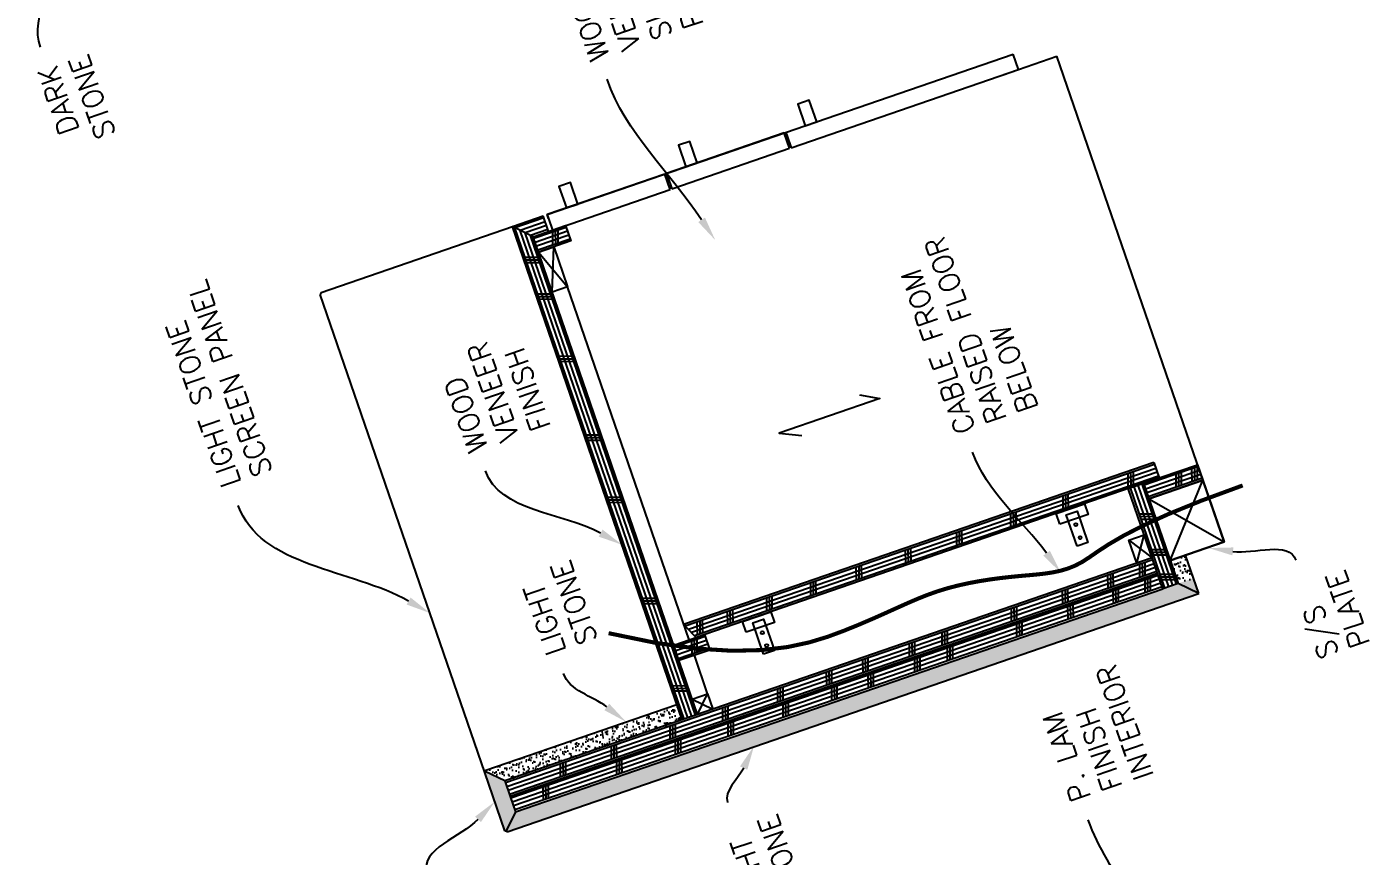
# Model space of a CAD drawing. Extents: x 760773 to 1075934, y 719259 to 1013331.
# Drawn here: x 823005 to 824653, y 827805 to 828822 of the extents above; entities that cross this region are included whole.
import ezdxf
from ezdxf import colors
from ezdxf.entities.mleader import LeaderData, LeaderLine
from ezdxf.math import Vec2, Vec3

# ---------------------------------------------------------------- set-up
doc = ezdxf.new("R2010")
doc.units = 0
doc.header["$MEASUREMENT"] = 0
doc.layers.add('72471 FF-FUR', color=9, linetype='Continuous', lineweight=30)
for name, color, linetype in [('A-TEXT', 7, 'Continuous'), ('EXIST1', 14, 'Continuous'), ('MED', 7, 'Continuous'), ('THICK', 1, 'Continuous'), ('THIN', 2, 'Continuous')]:
    doc.layers.add(name, color=color, linetype=linetype)
doc.styles.add('STANDARD1', font='romans')
pattern_1 = [(236.5, (818745.2, 816328.588), (3.4343692, -9.006695), [0, -7.6, 0, -8.5, 0, -8.125]), (206.5, (818745.2, 816328.588), (-3.772779, -16.222872), [0, -4.1, 0, -6.85, 0, -2.625]), (166.5, (818751.015, 816330.59), (-14.713183, -5.096081), [0, -2.5, 0, -9, 0, -11.75]), (156.5, (818751.015, 816330.59), (-12.783027, -9.042788), [0, -1.25, 0, -5.9, 0, -6.75])]

# ---------------------------------------------------------------- blocks, each defined once
blk = doc.blocks.new('A$C26B90C3D')
at = {"layer": 'THIN'}
for points in [[(15.7, 36.8), (29.7, 36.8), (29.7, 0), (15.7, 0)], [(-16.7, 25.4), (24.1, 25.4), (24.1, 11.4), (-16.7, 11.4)]]:
    blk.add_lwpolyline(points, close=True, dxfattribs=at)
for centre in [(-7.9, 18.4), (8.8, 18.4)]:
    blk.add_circle(centre, 1.91, dxfattribs=at)

msp = doc.modelspace()

# ---------------------------------------------------------------- hatches: boundary and pattern name
at = {"layer": 'THIN'}
h = msp.add_hatch(dxfattribs=at)
h.set_pattern_fill('AR-SAND', color=256, scale=5)
h.set_pattern_definition(pattern_1)
h.paths.add_polyline_path([(824418.31284, 828138.992), (824437.22322, 828145.50336), (824427.45617, 828173.86892), (824408.5458, 828167.35756)])
h = msp.add_hatch(dxfattribs=at)
h.set_pattern_fill('AR-SAND', color=256, scale=5)
h.set_pattern_definition(pattern_1)
h.paths.add_polyline_path([(823592.11673, 827835.47269), (823593.38781, 827834.85274), (823605.16687, 827859.00339), (823598.65551, 827877.91376), (823592.14414, 827896.82413), (823567.9935, 827908.60319), (823567.37355, 827907.3321)])
h.paths.add_polyline_path([(823593.38781, 827834.85274), (823594.6589, 827834.23279), (824443.73458, 828126.59299), (824437.22322, 828145.50336), (823605.16687, 827859.00339)])
h = msp.add_hatch(dxfattribs=at)
h.set_pattern_fill('AR-SAND', color=256, scale=5)
h.set_pattern_definition(pattern_1)
h.paths.add_polyline_path([(823568.61345, 827909.87428), (823567.9935, 827908.60319), (823592.14414, 827896.82413), (823809.61342, 827971.70481), (823803.10205, 827990.61518)])

# ---------------------------------------------------------------- linework, layer by layer
at = {"layer": '72471 FF-FUR', "lineweight": 0}
for p, q in [((823592.14414, 827896.82413), (823611.05452, 827903.33549)), ((823605.16687, 827859.00339), (823592.14414, 827896.82413))]:
    msp.add_line(p, q, dxfattribs=at)
at = {"layer": 'EXIST1', "const_width": 5}
msp.add_lwpolyline([(823719.34177, 828078.0655), (823777.7377, 828066.06189), (823827.98876, 828059.11484), (823870.98737, 828056.46634), (823907.62596, 828057.3584), (823938.79695, 828061.03303), (823965.39277, 828066.73221), (823988.30583, 828073.69795), (824008.42856, 828081.17226), (824026.54999, 828088.51653), (824043.04554, 828095.56969), (824058.18725, 828102.29007), (824072.24715, 828108.63601), (824085.49727, 828114.56583), (824098.20965, 828120.03786), (824110.65632, 828125.01044), (824123.10931, 828129.44188), (824135.77725, 828133.30556), (824148.61512, 828136.63506), (824161.5145, 828139.47899), (824174.36697, 828141.88596), (824187.06411, 828143.90458), (824199.4975, 828145.58348), (824211.55871, 828146.97126), (824223.13932, 828148.11654), (824234.16027, 828149.08948), (824244.65993, 828150.04645), (824254.70602, 828151.16537), (824264.36625, 828152.62415), (824273.70837, 828154.6007), (824282.80009, 828157.27294), (824291.70913, 828160.81879), (824300.50323, 828165.41617), (824309.48976, 828171.2388), (824319.93476, 828178.44373), (824333.34392, 828187.18381), (824351.22294, 828197.61192), (824375.0775, 828209.8809), (824406.41329, 828224.14361), (824446.73602, 828240.55292), (824497.55138, 828259.26169)], dxfattribs=at)
at = {"layer": 'MED'}
for p, q in [((823643.79813, 828591.48726), (824215.83687, 828788.45599)), ((824222.34823, 828769.54562), (824215.83687, 828788.45599)), ((824203.43786, 828763.03426), (824222.34823, 828769.54562)), ((823941.52922, 828672.85188), (823935.01785, 828691.76225)), ((823794.97384, 828622.38882), (823788.46248, 828641.29919)), ((823366.76119, 828496.09579), (823601.2498, 828576.83669)), ((823818.13303, 828069.8242), (823669.02281, 828502.87171)), ((823366.76119, 828496.09579), (823365.52129, 828493.55362)), ((823567.37355, 827907.3321), (823365.52129, 828493.55362)), ((824388.38799, 828287.33115), (823812.68596, 828089.10104)), ((824388.38799, 828287.33115), (824394.89936, 828268.42078)), ((824394.89936, 828268.42078), (823826.64739, 828072.75593)), ((823813.49988, 828086.73725), (823812.68596, 828089.10104)), ((823813.49988, 828086.73725), (823826.64739, 828072.75593)), ((823840.9228, 828003.6379), (823824.64439, 828050.91383))]:
    msp.add_line(p, q, dxfattribs=at)
at = {"layer": 'MED', "flags": 128}
for points in [[(823943.42025, 828673.50302), (824222.34823, 828769.54562)], [(823974.72963, 828705.43612), (823965.65154, 828731.80082), (823951.52759, 828726.93755), (823960.60569, 828700.57285), (823974.72963, 828705.43612)], [(823935.01785, 828691.76225), (823790.35351, 828641.95033), (823791.98135, 828637.22273)], [(823828.17426, 828654.97305), (823819.09616, 828681.33775), (823804.97221, 828676.47449), (823814.05031, 828650.10979), (823828.17426, 828654.97305)], [(823938.53673, 828687.6858), (823936.90889, 828692.41339), (823938.53673, 828687.6858), (823943.42025, 828673.50302)], [(823796.86488, 828623.03995), (823941.52922, 828672.85188)], [(823788.46248, 828641.29919), (823643.79813, 828591.48726), (823645.42597, 828586.75967)], [(823681.61888, 828604.50999), (823672.54078, 828630.87469), (823658.41683, 828626.01142), (823667.49493, 828599.64672), (823681.61888, 828604.50999)], [(823791.98135, 828637.22273), (823790.35351, 828641.95033), (823791.98135, 828637.22273), (823796.86488, 828623.03995)], [(823650.3095, 828572.57689), (823794.97384, 828622.38882)], [(823645.42597, 828586.75967), (823643.79813, 828591.48726), (823645.42597, 828586.75967), (823650.3095, 828572.57689)], [(823626.67153, 828564.43769), (823666.38331, 828578.11155), (823672.89467, 828559.20118), (823633.18289, 828545.52731)], [(824375.98898, 828261.90941), (824442.17529, 828284.69919), (824448.68665, 828265.78881), (824382.50035, 828242.99904)], [(823598.65551, 827877.91376), (824392.89111, 828151.39101), (824386.37975, 828170.30138), (823592.14414, 827896.82413), (823598.65551, 827877.91376)], [(823605.16687, 827859.00339), (824399.40247, 828132.48064), (824392.89111, 828151.39101), (823598.65551, 827877.91376), (823605.16687, 827859.00339)]]:
    msp.add_lwpolyline(points, dxfattribs=at)
msp.add_lwpolyline([(824399.40247, 828132.48064), (824357.07861, 828255.39805), (824375.98898, 828261.90941), (824418.31284, 828138.992)], close=True, dxfattribs=at)
at = {"layer": 'THICK'}
for p, q in [((824222.34823, 828769.54562), (824269.62416, 828785.82403)), ((824474.7321, 828190.14733), (824269.62416, 828785.82403)), ((823601.2498, 828576.83669), (823639.07054, 828589.85942)), ((823645.5819, 828570.94905), (823639.07054, 828589.85942)), ((823809.61342, 827971.70481), (823601.2498, 828576.83669)), ((823626.67153, 828564.43769), (823645.5819, 828570.94905)), ((823828.52379, 827978.21617), (823626.67153, 828564.43769)), ((824408.5458, 828167.35756), (824474.7321, 828190.14733)), ((824408.5458, 828167.35756), (824474.7321, 828190.14733)), ((824443.73458, 828126.59299), (824427.45617, 828173.86892)), ((823594.6589, 827834.23279), (824443.73458, 828126.59299)), ((823568.61345, 827909.87428), (823803.10205, 827990.61518)), ((823568.61345, 827909.87428), (823567.37355, 827907.3321)), ((823592.11673, 827835.47269), (823567.37355, 827907.3321)), ((823594.6589, 827834.23279), (823592.11673, 827835.47269))]:
    msp.add_line(p, q, dxfattribs=at)
at = {"layer": 'THICK', "flags": 128}
for points in [[(823650.11244, 828496.36035), (823633.18289, 828545.52731), (823652.09327, 828552.03868), (823669.02281, 828502.87171)], [(824408.5458, 828167.35756), (824382.50035, 828242.99904), (824448.68665, 828265.78881), (824474.7321, 828190.14733)], [(824367.46938, 828163.79002), (824357.70233, 828192.15557), (824376.6127, 828198.66694), (824386.37975, 828170.30138)], [(823805.73402, 828044.40247), (823799.22265, 828063.31284), (823837.0434, 828076.33557), (823843.55476, 828057.4252)], [(823828.52379, 827978.21617), (823822.01242, 827997.12654), (823840.9228, 828003.6379), (823847.43416, 827984.72753)]]:
    msp.add_lwpolyline(points, close=True, dxfattribs=at)
at = {"layer": 'THIN'}
for p, q in [((823639.88446, 828587.49562), (823604.42751, 828575.28682)), ((823641.5123, 828582.76803), (823610.78295, 828572.18707)), ((823626.67153, 828564.43769), (823601.2498, 828576.83669)), ((823811.97721, 827972.51873), (823604.42751, 828575.28682)), ((823816.70481, 827974.14657), (823610.78295, 828572.18707)), ((823643.14014, 828578.04044), (823617.13838, 828569.08731)), ((823821.4324, 827975.77441), (823617.13838, 828569.08731)), ((823644.76798, 828573.31285), (823623.49381, 828565.98756)), ((823826.15999, 827977.40225), (823623.49381, 828565.98756)), ((823667.19723, 828575.74775), (823627.48545, 828562.07389)), ((823668.82507, 828571.02016), (823629.11329, 828557.3463)), ((823670.45291, 828566.29257), (823630.74113, 828552.6187)), ((823651.05436, 828554.325), (823650.88445, 828570.13081)), ((823654.39064, 828555.47378), (823654.22073, 828571.27959)), ((823657.52258, 828556.55219), (823657.35267, 828572.358)), ((823672.08075, 828561.56497), (823632.36897, 828547.89111)), ((823650.11244, 828496.36035), (823652.09327, 828552.03868)), ((823616.85334, 828539.1996), (823632.65915, 828539.36951)), ((823618.00212, 828535.86331), (823633.80792, 828536.03322)), ((823619.08053, 828532.73138), (823634.88633, 828532.90129)), ((823633.18289, 828545.52731), (823669.02281, 828502.87171)), ((823632.31177, 828494.30505), (823648.11758, 828494.47495)), ((823633.46055, 828490.96876), (823649.26635, 828491.13867)), ((823634.53896, 828487.83683), (823650.34477, 828488.00674)), ((823658.61653, 828417.91048), (823674.42234, 828418.08039)), ((823659.76531, 828414.5742), (823675.57111, 828414.74411)), ((823660.84372, 828411.44226), (823676.64952, 828411.61217)), ((823691.87842, 828321.31095), (823707.68423, 828321.48085)), ((823693.02719, 828317.97466), (823708.833, 828318.14457)), ((823694.10561, 828314.84273), (823709.91141, 828315.01264)), ((824389.20191, 828284.96735), (823813.49988, 828086.73725)), ((824390.82975, 828280.23976), (823817.25631, 828082.74258)), ((824392.4576, 828275.51217), (823821.01274, 828078.74792)), ((824394.08544, 828270.78457), (823824.76917, 828074.75326)), ((824357.18033, 828258.07713), (824357.01042, 828273.88293)), ((824360.51661, 828259.2259), (824360.3467, 828275.03171)), ((824363.64855, 828260.30431), (824363.47864, 828276.11012)), ((824442.98921, 828282.33539), (824376.80291, 828259.54562)), ((824444.61705, 828277.6078), (824378.43075, 828254.81803)), ((824446.24489, 828272.8802), (824380.05859, 828250.09043)), ((824447.87273, 828268.15261), (824381.68643, 828245.36284)), ((824415.95277, 828257.16169), (824415.78286, 828272.96749)), ((824419.28218, 828258.3081), (824419.11228, 828274.1139)), ((824422.61847, 828259.45687), (824422.44856, 828275.26268)), ((824435.47914, 828263.88516), (824435.30924, 828279.69096)), ((824438.80856, 828265.03157), (824438.63865, 828280.83737)), ((824442.14484, 828266.18034), (824441.97493, 828281.98615)), ((824359.44241, 828256.21197), (824401.76627, 828133.29456)), ((824364.17, 828257.83981), (824406.49386, 828134.9224)), ((824368.8976, 828259.46765), (824411.22146, 828136.55024)), ((824373.62519, 828261.09549), (824415.94905, 828138.17808)), ((824408.5458, 828167.35756), (824448.68665, 828265.78881)), ((823718.18356, 828244.91526), (823733.98937, 828245.08517)), ((823719.33234, 828241.57898), (823735.13814, 828241.74888)), ((823720.41075, 828238.44704), (823736.21656, 828238.61695)), ((824277.25672, 828230.55722), (824277.08681, 828246.36303)), ((824280.593, 828231.706), (824280.42309, 828247.5118)), ((824283.72494, 828232.78441), (824283.55503, 828248.59021)), ((824382.50035, 828242.99904), (824474.7321, 828190.14733)), ((824213.16373, 828208.48823), (824212.99382, 828224.29404)), ((824216.50001, 828209.63701), (824216.3301, 828225.44281)), ((824219.63195, 828210.71542), (824219.46204, 828226.52123)), ((824386.33522, 828224.18287), (824370.52942, 828224.01296)), ((824387.41364, 828221.05094), (824371.60783, 828220.88103)), ((824388.56241, 828217.71465), (824372.7566, 828217.54474)), ((824146.76569, 828185.62556), (824146.59578, 828201.43136)), ((824150.10197, 828186.77433), (824149.93206, 828202.58014)), ((824153.23391, 828187.85274), (824153.064, 828203.65855)), ((824357.70233, 828192.15557), (824386.37975, 828170.30138)), ((824367.46938, 828163.79002), (824376.6127, 828198.66694)), ((824387.19367, 828167.93758), (823592.95806, 827894.46033)), ((824084.02669, 828164.02279), (824083.85678, 828179.82859)), ((824087.36298, 828165.17156), (824087.19307, 828180.97737)), ((824090.49491, 828166.24997), (824090.325, 828182.05578)), ((824401.42774, 828180.35102), (824385.62194, 828180.18111)), ((824402.50615, 828177.21908), (824386.70035, 828177.04917)), ((824403.65493, 828173.8828), (824387.84912, 828173.71289)), ((824388.82151, 828163.20999), (823594.5859, 827889.73274)), ((824390.44935, 828158.4824), (823596.21375, 827885.00515)), ((824392.07719, 828153.75481), (823597.84159, 827880.27756)), ((824023.52833, 828143.19153), (824023.35842, 828158.99734)), ((824026.86461, 828144.34031), (824026.6947, 828160.14611)), ((824029.99655, 828145.41872), (824029.82664, 828161.22452)), ((824371.4721, 828146.6599), (824371.30219, 828162.46571)), ((824374.80838, 828147.80868), (824374.63847, 828163.61448)), ((824377.94032, 828148.88709), (824377.77041, 828164.6929)), ((824393.70503, 828149.02721), (823599.46943, 827875.54996)), ((824395.33287, 828144.29962), (823601.09727, 827870.82237)), ((824396.96071, 828139.57203), (823602.72511, 827866.09478)), ((824398.58855, 828134.84443), (823604.35295, 827861.36718)), ((823967.51146, 828123.90338), (823967.34155, 828139.70918)), ((823970.84774, 828125.05215), (823970.67783, 828140.85796)), ((823973.97968, 828126.13056), (823973.80977, 828141.93637)), ((824332.37174, 828133.19657), (824332.20183, 828149.00237)), ((824335.70802, 828134.34534), (824335.53811, 828150.15115)), ((824338.83996, 828135.42376), (824338.67005, 828151.22956)), ((824377.98346, 828127.74953), (824377.81355, 828143.55534)), ((824381.31974, 828128.89831), (824381.14983, 828144.70411)), ((824384.45168, 828129.97672), (824384.28177, 828145.78252)), ((824411.83889, 828150.11484), (824396.03309, 828149.94493)), ((824412.9173, 828146.98291), (824397.1115, 828146.813)), ((824414.06608, 828143.64662), (824398.26027, 828143.47671)), ((824443.73458, 828126.59299), (824418.31284, 828138.992)), ((823760.85975, 828120.97461), (823776.66556, 828121.14452)), ((823913.73523, 828105.38673), (823913.56532, 828121.19254)), ((823917.07151, 828106.53551), (823916.9016, 828122.34131)), ((823920.20344, 828107.61392), (823920.03354, 828123.41973)), ((824276.76237, 828114.04873), (824276.59246, 828129.85453)), ((824280.09865, 828115.1975), (824279.92874, 828131.00331)), ((824283.23059, 828116.27591), (824283.06068, 828132.08172)), ((824338.8831, 828114.2862), (824338.71319, 828130.092)), ((824342.21938, 828115.43497), (824342.04947, 828131.24078)), ((824345.35132, 828116.51338), (824345.18141, 828132.31919)), ((823762.00853, 828117.63833), (823777.81433, 828117.80824)), ((823763.08694, 828114.50639), (823778.89274, 828114.6763)), ((823865.56063, 828088.79889), (823865.39072, 828104.6047)), ((823868.89692, 828089.94766), (823868.72701, 828105.75347)), ((823872.02885, 828091.02608), (823871.85894, 828106.83188)), ((824214.01725, 828092.44385), (824213.84734, 828108.24966)), ((824217.35353, 828093.59263), (824217.18362, 828109.39843)), ((824220.48547, 828094.67104), (824220.31556, 828110.47684)), ((824283.27373, 828095.13836), (824283.10382, 828110.94416)), ((824286.61001, 828096.28713), (824286.4401, 828112.09294)), ((824289.74195, 828097.36554), (824289.57204, 828113.17135)), ((823828.40432, 828076.00495), (823828.23441, 828091.81075)), ((823831.7406, 828077.15372), (823831.57069, 828092.95953)), ((823834.87254, 828078.23213), (823834.70263, 828094.03794)), ((824220.52861, 828073.53348), (824220.3587, 828089.33928)), ((824223.8649, 828074.68225), (824223.69499, 828090.48806)), ((824226.99683, 828075.76067), (824226.82692, 828091.56647)), ((823837.85732, 828073.97177), (823800.03657, 828060.94904)), ((823839.48516, 828069.24418), (823801.66441, 828056.22145)), ((823825.05073, 828053.6978), (823824.88082, 828069.5036)), ((823828.18266, 828054.77621), (823828.01275, 828070.58202)), ((824128.86545, 828063.12374), (824128.69554, 828078.92954)), ((824132.20174, 828064.27251), (824132.03183, 828080.07832)), ((824135.33367, 828065.35092), (824135.16376, 828081.15673)), ((823841.113, 828064.51658), (823803.29226, 828051.49386)), ((823842.74084, 828059.78899), (823804.9201, 828046.76627)), ((823821.71444, 828052.54902), (823821.54454, 828068.35483)), ((824088.81003, 828049.33155), (824088.64012, 828065.13735)), ((824092.14631, 828050.48032), (824091.97641, 828066.28613)), ((824095.27825, 828051.55873), (824095.10834, 828067.36454)), ((824135.37682, 828044.21336), (824135.20691, 828060.01917)), ((824138.7131, 828045.36214), (824138.54319, 828061.16794)), ((824141.84504, 828046.44055), (824141.67513, 828062.24636)), ((824031.62829, 828029.6423), (824031.45838, 828045.4481)), ((824034.96457, 828030.79107), (824034.79466, 828046.59688)), ((824038.09651, 828031.86948), (824037.9266, 828047.67529)), ((824095.32139, 828030.42118), (824095.15149, 828046.22698)), ((824098.65768, 828031.56995), (824098.48777, 828047.37576)), ((824101.78961, 828032.64836), (824101.6197, 828048.45417)), ((823986.99826, 828014.27494), (823986.82835, 828030.08075)), ((823990.33455, 828015.42372), (823990.16464, 828031.22952)), ((823993.46648, 828016.50213), (823993.29657, 828032.30794)), ((824038.13965, 828010.73192), (824037.96974, 828026.53773)), ((824041.47594, 828011.8807), (824041.30603, 828027.6865)), ((824044.60787, 828012.95911), (824044.43796, 828028.76492)), ((823797.80387, 828013.6811), (823813.60968, 828013.85101)), ((823798.95265, 828010.34481), (823814.75845, 828010.51472)), ((823800.03106, 828007.21288), (823815.83686, 828007.38279)), ((823828.52379, 827978.21617), (823840.9228, 828003.6379)), ((823927.14438, 827993.6656), (823926.97447, 828009.47141)), ((823930.48067, 827994.81438), (823930.31076, 828010.62018)), ((823933.6126, 827995.89279), (823933.44269, 828011.69859)), ((823993.50963, 827995.36457), (823993.33972, 828011.17038)), ((823996.84591, 827996.51335), (823996.676, 828012.31915)), ((823999.97784, 827997.59176), (823999.80794, 828013.39757)), ((823822.01242, 827997.12654), (823847.43416, 827984.72753)), ((823863.06981, 827971.60295), (823862.8999, 827987.40876)), ((823866.20174, 827972.68137), (823866.03183, 827988.48717)), ((823933.65575, 827974.75523), (823933.48584, 827990.56104)), ((823936.99203, 827975.904), (823936.82212, 827991.70981)), ((823940.12397, 827976.98242), (823939.95406, 827992.78822)), ((823859.73352, 827970.45418), (823859.56361, 827986.25999)), ((823795.04058, 827948.17861), (823794.87067, 827963.98442)), ((823798.37686, 827949.32739), (823798.20695, 827965.13319)), ((823801.50879, 827950.4058), (823801.33889, 827966.2116)), ((823866.24489, 827951.54381), (823866.07498, 827967.34961)), ((823869.58117, 827952.69258), (823869.41126, 827968.49839)), ((823872.71311, 827953.771), (823872.5432, 827969.5768)), ((823722.92386, 827923.34684), (823722.75395, 827939.15264)), ((823726.26015, 827924.49561), (823726.09024, 827940.30142)), ((823729.39208, 827925.57402), (823729.22217, 827941.37983)), ((823801.55194, 827929.26824), (823801.38203, 827945.07405)), ((823804.88822, 827930.41702), (823804.71831, 827946.22282)), ((823808.02016, 827931.49543), (823807.85025, 827947.30123)), ((823732.77151, 827905.58524), (823732.6016, 827921.39105)), ((823735.90345, 827906.66365), (823735.73354, 827922.46946)), ((823592.14414, 827896.82413), (823567.9935, 827908.60319)), ((823660.45108, 827901.83573), (823660.28117, 827917.64154)), ((823663.78736, 827902.98451), (823663.61745, 827918.79031)), ((823666.9193, 827904.06292), (823666.74939, 827919.86873)), ((823729.43523, 827904.43647), (823729.26532, 827920.24227)), ((823639.28942, 827873.39678), (823639.11951, 827889.20258)), ((823642.6257, 827874.54555), (823642.45579, 827890.35136)), ((823645.75764, 827875.62396), (823645.58773, 827891.42977)), ((823605.16687, 827859.00339), (823593.38781, 827834.85274))]:
    msp.add_line(p, q, dxfattribs=at)
msp.add_lwpolyline([(824027.10505, 828370.56536), (824052.27547, 828365.9734), (823928.69847, 828323.42243), (823956.47517, 828320.54148)], dxfattribs=at)

# ---------------------------------------------------------------- block references
at = {"layer": 'THIN', "rotation": 109.0000000025336}
for p in [(824312.98088, 828208.81705), (823928.18788, 828076.3222)]:
    msp.add_blockref('A$C26B90C3D', p, dxfattribs=at)

# ---------------------------------------------------------------- leaders
at = {"layer": 'A-TEXT'}
ml = msp.add_multileader_mtext('Standard', dxfattribs=at)
ml.set_content('DARK STONE', color=256, style='STANDARD1')
ml.set_leader_properties()
ml.build(insert=Vec2(0, 0))
ml.multileader.update_dxf_attribs({"leader_type": 2, "dogleg_length": 50, "arrow_head_size": 30})
ctx = ml.context
ctx.base_point, ctx.char_height, ctx.arrow_head_size, ctx.landing_gap_size, ctx.plane_origin, ctx.plane_x_axis, ctx.plane_y_axis = Vec3(823074.33021, 828643.61343), 25, 30, 25, Vec3(823083.15665, 828636.80619), Vec3(-0.3255681545, 0.9455185756), Vec3(-0.9455185756, -0.3255681545)
ctx.text_align_type = 2
notes = []
notes.append((ctx, [(0, (1, 1, 0), (823005.34077, 828843.97332), (0.3255681545, -0.9455185756), 50, [(0, [(823058.40419, 828946.50802)], 0, [])])]))
ctx.mtext.insert, ctx.mtext.text_direction, ctx.mtext.rotation, ctx.mtext.width, ctx.mtext.defined_height, ctx.mtext.alignment, ctx.mtext.line_spacing_factor, ctx.mtext.flow_direction = Vec3(823017.9394, 828768.98982), Vec3(-0.3255681545, 0.9455185756), 1.9024088847, 163.2016848, 111.83589, 3, 0.975, 5
ml = msp.add_multileader_mtext('Standard', dxfattribs=at)
ml.set_content('WOOD VENEER SIDE PANEL', color=256, style='STANDARD1')
ml.set_leader_properties()
ml.build(insert=Vec2(0, 0))
ml.multileader.update_dxf_attribs({"leader_type": 2, "dogleg_length": 50, "arrow_head_size": 30})
ctx = ml.context
ctx.base_point, ctx.char_height, ctx.arrow_head_size, ctx.landing_gap_size, ctx.plane_origin, ctx.plane_x_axis, ctx.plane_y_axis = Vec3(823717.54144, 828757.50718), 25, 30, 25, Vec3(823506.6772, 828606.74862), Vec3(-0.3255681545, 0.9455185756), Vec3(-0.9455185756, -0.3255681545)
notes.append((ctx, [(1, (1, 1, 0), (823733.81985, 828710.23125), (-0.3255681545, 0.9455185756), 50, [(0, [(823850.24569, 828560.21519)], 0, [])])]))
ctx.mtext.insert, ctx.mtext.text_direction, ctx.mtext.rotation, ctx.mtext.width, ctx.mtext.defined_height, ctx.mtext.line_spacing_factor, ctx.mtext.flow_direction = Vec3(823697.58326, 828777.07554), Vec3(-0.3255681545, 0.9455185756), 1.9024088847, 132.6637011, 32.8125, 0.975, 5
ml = msp.add_multileader_mtext('Standard', dxfattribs=at)
ml.set_content('LIGHT STONE SCREEN PANEL', color=256, style='STANDARD1')
ml.set_leader_properties()
ml.build(insert=Vec2(0, 0))
ml.multileader.update_dxf_attribs({"leader_type": 2, "dogleg_length": 100, "arrow_head_size": 30})
ctx = ml.context
ctx.base_point, ctx.char_height, ctx.arrow_head_size, ctx.landing_gap_size, ctx.plane_origin, ctx.plane_x_axis, ctx.plane_y_axis = Vec3(823264.84179, 828234.79447), 25, 30, 25, Vec3(822771.2989, 828393.02666), Vec3(-0.3255681545, 0.9455185756), Vec3(-0.9455185756, -0.3255681545)
notes.append((ctx, [(1, (1, 1, 0), (823281.12019, 828187.51854), (-0.3255681545, 0.9455185756), 50, [(0, [(823500.07749, 828102.77403)], 0, [])])]))
ctx.mtext.insert, ctx.mtext.text_direction, ctx.mtext.rotation, ctx.mtext.width, ctx.mtext.line_spacing_factor, ctx.mtext.flow_direction = Vec3(823244.8836, 828254.36283), Vec3(-0.3255681545, 0.9455185756), 1.9024088847, 381.7193083, 0.975, 5
ml = msp.add_multileader_mtext('Standard', dxfattribs=at)
ml.set_content('CABLE FROM \\PRAISED FLOOR\\PBELOW', color=256, style='STANDARD1')
ml.set_leader_properties()
ml.build(insert=Vec2(0, 0))
ml.multileader.update_dxf_attribs({"leader_type": 2, "dogleg_length": 50, "arrow_head_size": 30})
ctx = ml.context
ctx.base_point, ctx.char_height, ctx.arrow_head_size, ctx.landing_gap_size, ctx.plane_origin, ctx.plane_x_axis, ctx.plane_y_axis = Vec3(824166.11232, 828300.20007), 25, 30, 25, Vec3(823893.65699, 828328.31502), Vec3(-0.3255681545, 0.9455185756), Vec3(-0.9455185756, -0.3255681545)
notes.append((ctx, [(1, (1, 1, 0), (824182.39073, 828252.92414), (-0.3255681545, 0.9455185756), 50, [(0, [(824274.59494, 828152.02592)], 0, [])])]))
ctx.mtext.insert, ctx.mtext.text_direction, ctx.mtext.rotation, ctx.mtext.width, ctx.mtext.line_spacing_factor, ctx.mtext.flow_direction = Vec3(824146.15413, 828319.76843), Vec3(-0.3255681545, 0.9455185756), 1.9024088847, 268.811958, 0.975, 5
ml = msp.add_multileader_mtext('Standard', dxfattribs=at)
ml.set_content('WOOD VENEER FINISH', color=256, style='STANDARD1')
ml.set_leader_properties()
ml.build(insert=Vec2(0, 0))
ml.multileader.update_dxf_attribs({"leader_type": 2, "dogleg_length": 50, "arrow_head_size": 30})
ctx = ml.context
ctx.base_point, ctx.char_height, ctx.arrow_head_size, ctx.landing_gap_size, ctx.plane_origin, ctx.plane_x_axis, ctx.plane_y_axis = Vec3(823568.14262, 828277.39766), 25, 30, 25, Vec3(823359.80695, 828327.59078), Vec3(-0.3255681545, 0.9455185756), Vec3(-0.9455185756, -0.3255681545)
notes.append((ctx, [(1, (1, 1, 0), (823584.42103, 828230.12173), (-0.3255681545, 0.9455185756), 50, [(0, [(823735.93225, 828186.50549)], 0, [])])]))
ctx.mtext.insert, ctx.mtext.text_direction, ctx.mtext.rotation, ctx.mtext.width, ctx.mtext.line_spacing_factor, ctx.mtext.flow_direction = Vec3(823548.18444, 828296.96602), Vec3(-0.3255681545, 0.9455185756), 1.9024088847, 190.8596541, 0.975, 5
ml = msp.add_multileader_mtext('Standard', dxfattribs=at)
ml.set_content('LIGHT STONE ', color=256, style='STANDARD1')
ml.set_leader_properties()
ml.build(insert=Vec2(0, 0))
ml.multileader.update_dxf_attribs({"leader_type": 2, "dogleg_length": 50, "arrow_head_size": 30})
ctx = ml.context
ctx.base_point, ctx.char_height, ctx.arrow_head_size, ctx.landing_gap_size, ctx.plane_origin, ctx.plane_x_axis, ctx.plane_y_axis = Vec3(823663.82585, 828028.67308), 25, 30, 25, Vec3(823382.37304, 828045.48453), Vec3(-0.3255681545, 0.9455185756), Vec3(-0.9455185756, -0.3255681545)
notes.append((ctx, [(1, (1, 1, 0), (823680.10426, 827981.39715), (-0.3255681545, 0.9455185756), 50, [(0, [(823740.91021, 827969.20081)], 0, [])])]))
ctx.mtext.insert, ctx.mtext.text_direction, ctx.mtext.rotation, ctx.mtext.width, ctx.mtext.line_spacing_factor, ctx.mtext.flow_direction = Vec3(823643.86766, 828048.24144), Vec3(-0.3255681545, 0.9455185756), 1.9024088847, 190.8596541, 0.975, 5
ml = msp.add_multileader_mtext('Standard', dxfattribs=at)
ml.set_content('S/S PLATE', color=256, style='STANDARD1')
ml.set_leader_properties()
ml.build(insert=Vec2(0, 0))
ml.multileader.update_dxf_attribs({"leader_type": 2, "dogleg_length": 50, "arrow_head_size": 30})
ctx = ml.context
ctx.base_point, ctx.char_height, ctx.arrow_head_size, ctx.landing_gap_size, ctx.plane_origin, ctx.plane_x_axis, ctx.plane_y_axis = Vec3(824612.07628, 828024.67053), 25, 30, 25, Vec3(824544.06484, 828028.54852), Vec3(-0.3255681545, 0.9455185756), Vec3(-0.9455185756, -0.3255681545)
notes.append((ctx, [(0, (1, 1, 0), (824546.57507, 828214.89986), (0.3255681545, -0.9455185756), 50, [(0, [(824455.84523, 828182.48448)], 0, [])])]))
ctx.mtext.insert, ctx.mtext.text_direction, ctx.mtext.rotation, ctx.mtext.width, ctx.mtext.defined_height, ctx.mtext.line_spacing_factor, ctx.mtext.flow_direction = Vec3(824592.1181, 828044.23889), Vec3(-0.3255681545, 0.9455185756), 1.9024088847, 163.2016848, 111.83589, 0.975, 5
ml = msp.add_multileader_mtext('Standard', dxfattribs=at)
ml.set_content('P. LAM\\PFINISH\\PINTERIOR', color=256, style='STANDARD1')
ml.set_leader_properties()
ml.build(insert=Vec2(0, 0))
ml.multileader.update_dxf_attribs({"leader_type": 2, "dogleg_length": 50, "arrow_head_size": 30})
ctx = ml.context
ctx.base_point, ctx.char_height, ctx.arrow_head_size, ctx.landing_gap_size, ctx.plane_origin, ctx.plane_x_axis, ctx.plane_y_axis = Vec3(824308.08001, 827849.26477), 25, 30, 25, Vec3(824100.69419, 827688.40415), Vec3(-0.3255681545, 0.9455185756), Vec3(-0.9455185756, -0.3255681545)
notes.append((ctx, [(1, (1, 1, 0), (824324.35842, 827801.98884), (-0.3255681545, 0.9455185756), 50, [(0, [(824444.26268, 827641.87072)], 0, [])])]))
ctx.mtext.insert, ctx.mtext.text_direction, ctx.mtext.rotation, ctx.mtext.width, ctx.mtext.line_spacing_factor, ctx.mtext.flow_direction = Vec3(824288.12182, 827868.83314), Vec3(-0.3255681545, 0.9455185756), 1.9024088847, 190.8596541, 0.975, 5
ml = msp.add_multileader_mtext('Standard', dxfattribs=at)
ml.set_content('LIGHT STONE ', color=256, style='STANDARD1')
ml.set_leader_properties()
ml.build(insert=Vec2(0, 0))
ml.multileader.update_dxf_attribs({"leader_type": 2, "dogleg_length": 50, "arrow_head_size": 30})
ctx = ml.context
ctx.base_point, ctx.char_height, ctx.arrow_head_size, ctx.landing_gap_size, ctx.plane_origin, ctx.plane_x_axis, ctx.plane_y_axis = Vec3(823917.93128, 827717.22445), 25, 30, 25, Vec3(823622.13797, 827775.68375), Vec3(-0.3255681545, 0.9455185756), Vec3(-0.9455185756, -0.3255681545)
notes.append((ctx, [(0, (1, 1, 0), (823848.94184, 827917.58434), (0.3255681545, -0.9455185756), 50, [(0, [(823897.88977, 827939.82621)], 0, [])])]))
ctx.mtext.insert, ctx.mtext.text_direction, ctx.mtext.rotation, ctx.mtext.width, ctx.mtext.line_spacing_factor, ctx.mtext.flow_direction = Vec3(823897.9731, 827736.79282), Vec3(-0.3255681545, 0.9455185756), 1.9024088847, 190.8596541, 0.975, 5
ml = msp.add_multileader_mtext('Standard', dxfattribs=at)
ml.set_content('LIGHT STONE ', color=256, style='STANDARD1')
ml.set_leader_properties()
ml.build(insert=Vec2(0, 0))
ml.multileader.update_dxf_attribs({"leader_type": 2, "dogleg_length": 50, "arrow_head_size": 30})
ctx = ml.context
ctx.base_point, ctx.char_height, ctx.arrow_head_size, ctx.landing_gap_size, ctx.plane_origin, ctx.plane_x_axis, ctx.plane_y_axis = Vec3(823549.60204, 827631.52069), 25, 30, 25, Vec3(823303.99334, 827707.25993), Vec3(-0.3255681545, 0.9455185756), Vec3(-0.9455185756, -0.3255681545)
notes.append((ctx, [(0, (1, 1, 0), (823480.61259, 827831.88058), (0.3255681545, -0.9455185756), 50, [(0, [(823579.74514, 827871.4024)], 0, [])])]))
ctx.mtext.insert, ctx.mtext.text_direction, ctx.mtext.rotation, ctx.mtext.width, ctx.mtext.line_spacing_factor, ctx.mtext.flow_direction = Vec3(823529.64385, 827651.08905), Vec3(-0.3255681545, 0.9455185756), 1.9024088847, 190.8596541, 0.975, 5
for ctx, leaders in notes:
    for number, flags, end, landing, length, lines in leaders:
        leader = LeaderData()
        leader.index, (leader.has_last_leader_line, leader.has_dogleg_vector, leader.attachment_direction) = number, flags
        leader.last_leader_point, leader.dogleg_vector, leader.dogleg_length = Vec3(end), Vec3(landing), length
        for number, points, colour, breaks in lines:
            line = LeaderLine()
            line.index, line.vertices, line.color, line.breaks = number, Vec3.list(points), colors.encode_raw_color(colour), breaks
            leader.lines.append(line)
        ctx.leaders.append(leader)

doc.saveas('drawing.dxf')
